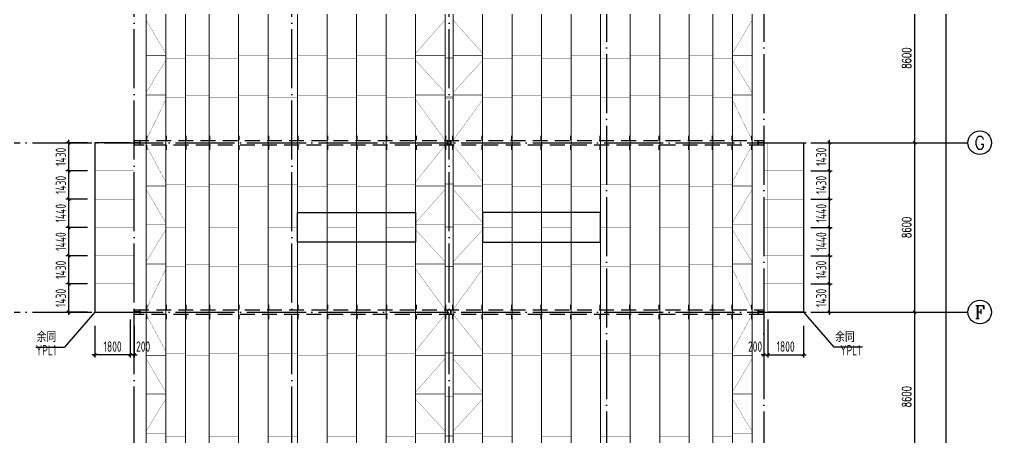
# Model space of a CAD drawing. Extents: x 899043 to 2598688, y -137197 to 211789.
# Drawn here: x 1533125 to 1582522, y 66922 to 88160 of the extents above; entities that cross this region are included whole.
import ezdxf
from ezdxf.enums import TextEntityAlignment as Align

# ---------------------------------------------------------------- set-up
doc = ezdxf.new("R2010")
doc.units = 0
doc.header["$LTSCALE"] = 1500
doc.header["$MEASUREMENT"] = 0
doc.linetypes.add('DASHED', pattern=[0.75, 0.5, -0.25])
doc.linetypes.add('DOTE', pattern=[2.42, 2, -0.2, 0.02, -0.2])
for name, color, linetype in [('A-L-wall(建筑立面)', 2, 'Continuous'), ('A-Roof(建筑屋顶)', 122, 'Continuous'), ('AXIS', 3, 'Continuous'), ('AXIS_TEXT', 7, 'Continuous'), ('Boltx', 252, 'DASHED'), ('DIM', 3, 'Continuous'), ('HZ', 3, 'Continuous'), ('M_Prof', 2, 'Continuous'), ('THIN', 7, 'Continuous'), ('WINDOW', 4, 'Continuous')]:
    doc.layers.add(name, color=color, linetype=linetype)
doc.layers.add('Pkpm_层114', color=2, linetype='Continuous', lineweight=18)
doc.styles.add('_TCH_AXIS', font='COMPLEX', dxfattribs={"bigfont": 'GBCBIG'})
doc.styles.add('_TCH_DIM_T3', font='SIMPLEX', dxfattribs={"width": 0.705882, "bigfont": 'GBCBIG'})
doc.styles.add('COMPLEX', font='COMPLEX')
doc.styles.add('TSSD_Dimension', font='Tssdeng.shx', dxfattribs={"width": 0.7, "bigfont": 'hztxt.shx'})
doc.styles.add('TSSD_Label', font='Tssdeng.shx', dxfattribs={"width": 0.7, "bigfont": 'hztxt.shx'})
doc.dimstyles.new('_TCH_ARCH&&150', dxfattribs={"dimtxt": 446.25, "dimasz": 150, "dimexe": 375, "dimexo": 450, "dimgap": 189.375, "dimtad": 1, "dimdec": 0, "dimzin": 0, "dimdsep": 46, "dimtxsty": '_TCH_DIM_T3', "dimblk": 'ARCHTICK', "dimcen": 0.09, "dimclrt": 7, "dimazin": 2, "dimtfac": 1, "dimtdec": 0, "dimtix": 1, "dimtmove": 2, "dimatfit": 3, "dimfxl": 0, "dimtolj": 1, "dimtzin": 0, "dimarcsym": 0})
doc.dimstyles.new('TSSD_150_150', dxfattribs={"dimtxt": 525, "dimasz": 150, "dimexe": 150, "dimexo": 375, "dimgap": 150, "dimtad": 1, "dimdec": 0, "dimzin": 0, "dimdsep": 46, "dimtxsty": 'TSSD_Dimension', "dimblk": 'ARCHTICK', "dimblk1": 'ARCHTICK', "dimblk2": 'ARCHTICK', "dimcen": 0, "dimdle": 150, "dimclrt": 7, "dimadec": 0, "dimazin": 0, "dimtfac": 1, "dimtdec": 0, "dimtix": 1, "dimtmove": 2, "dimatfit": 3, "dimfxl": 0, "dimtolj": 1, "dimtzin": 0, "dimarcsym": 0})

# ---------------------------------------------------------------- blocks, each defined once
blk = doc.blocks.new('_ArchTick')
at = {"color": 0, "linetype": 'ByBlock', "const_width": 0.4}
blk.add_lwpolyline([(-0.5, -0.5), (0.5, 0.5)], dxfattribs=at)
blk = doc.blocks.new('*D212')
at = {"layer": 'AXIS', "color": 0, "lineweight": -2}
for p, q in [((1198940, -129077), (1203865, -129077)), ((1203490, -137677), (1203490, -129077)), ((1198940, -137677), (1203865, -137677))]:
    blk.add_line(p, q, dxfattribs=at)
at = {"layer": 'Defpoints', "color": 0}
for p in [(1198490, -129077), (1203490, -129077), (1198490, -137677)]:
    blk.add_point(p, dxfattribs=at)
at = {"layer": 'AXIS', "color": 0, "lineweight": -2, "xscale": 150, "yscale": 150, "zscale": 150}
for p, rotation in [((1203490, -129077), 90), ((1203490, -137677), 270)]:
    blk.add_blockref('_ArchTick', p, dxfattribs=dict(at, rotation=rotation))
at = {"layer": 'AXIS', "color": 7, "insert": (1203078, -133377), "char_height": 446.2, "attachment_point": 5, "rotation": 90, "style": '_TCH_DIM_T3'}
blk.add_mtext('\\A1;8600', dxfattribs=at)
blk = doc.blocks.new('*D213')
at = {"layer": 'AXIS', "color": 0, "lineweight": -2}
for p, q in [((1198940, -120477), (1203865, -120477)), ((1203490, -129077), (1203490, -120477)), ((1198940, -129077), (1203865, -129077))]:
    blk.add_line(p, q, dxfattribs=at)
at = {"layer": 'Defpoints', "color": 0}
for p in [(1198490, -120477), (1203490, -120477), (1198490, -129077)]:
    blk.add_point(p, dxfattribs=at)
at = {"layer": 'AXIS', "color": 0, "lineweight": -2, "xscale": 150, "yscale": 150, "zscale": 150}
for p, rotation in [((1203490, -120477), 90), ((1203490, -129077), 270)]:
    blk.add_blockref('_ArchTick', p, dxfattribs=dict(at, rotation=rotation))
at = {"layer": 'AXIS', "color": 7, "insert": (1203078, -124777), "char_height": 446.2, "attachment_point": 5, "rotation": 90, "style": '_TCH_DIM_T3'}
blk.add_mtext('\\A1;8600', dxfattribs=at)
blk = doc.blocks.new('*D214')
at = {"layer": 'AXIS', "color": 0, "lineweight": -2}
for p, q in [((1198940, -111877), (1203865, -111877)), ((1203490, -120477), (1203490, -111877)), ((1198940, -120477), (1203865, -120477))]:
    blk.add_line(p, q, dxfattribs=at)
at = {"layer": 'Defpoints', "color": 0}
for p in [(1198490, -111877), (1203490, -111877), (1198490, -120477)]:
    blk.add_point(p, dxfattribs=at)
at = {"layer": 'AXIS', "color": 0, "lineweight": -2, "xscale": 150, "yscale": 150, "zscale": 150}
for p, rotation in [((1203490, -111877), 90), ((1203490, -120477), 270)]:
    blk.add_blockref('_ArchTick', p, dxfattribs=dict(at, rotation=rotation))
at = {"layer": 'AXIS', "color": 7, "insert": (1203078, -116177), "char_height": 446.2, "attachment_point": 5, "rotation": 90, "style": '_TCH_DIM_T3'}
blk.add_mtext('\\A1;8600', dxfattribs=at)
blk = doc.blocks.new('*D223')
at = {"layer": 'AXIS', "color": 0, "lineweight": -2}
for p, q in [((1198940, -43877), (1205465, -43877)), ((1205090, -163277), (1205090, -43877)), ((1198940, -163277), (1205465, -163277))]:
    blk.add_line(p, q, dxfattribs=at)
at = {"layer": 'Defpoints', "color": 0}
for p in [(1198490, -43877), (1205090, -43877), (1198490, -163277)]:
    blk.add_point(p, dxfattribs=at)
at = {"layer": 'AXIS', "color": 0, "lineweight": -2, "xscale": 150, "yscale": 150, "zscale": 150}
for p, rotation in [((1205090, -43877), 90), ((1205090, -163277), 270)]:
    blk.add_blockref('_ArchTick', p, dxfattribs=dict(at, rotation=rotation))
at = {"layer": 'AXIS', "color": 7, "insert": (1204678, -103577), "char_height": 446.2, "attachment_point": 5, "rotation": 90, "style": '_TCH_DIM_T3'}
blk.add_mtext('\\A1;119400', dxfattribs=at)
blk = doc.blocks.new('_AXISO')
blk.add_circle((0, 0), 0.5)
at = {"layer": 'AXIS_TEXT', "style": 'COMPLEX', "width": 1.041667}
blk.add_attdef('A', text='', height=0.56, dxfattribs=at).set_placement((-0.25, -0.28), (0.25, -0.28), align=Align.FIT)
blk = doc.blocks.new('A$C0BB32EA6')
at = {"layer": 'M_Prof'}
for points in [[(22300, -76710), (22300, -76490), (22290, -76490), (22290, -76596), (22010, -76596), (22010, -76490), (22000, -76490), (22000, -76710), (22010, -76710), (22010, -76604), (22290, -76604), (22290, -76710)], [(37900, -76700), (38100, -76700), (38100, -76500), (37900, -76500)], [(37906, -76694), (38094, -76694), (38094, -76506), (37906, -76506)], [(54000, -76710), (54000, -76490), (53990, -76490), (53990, -76596), (53710, -76596), (53710, -76490), (53700, -76490), (53700, -76710), (53710, -76710), (53710, -76604), (53990, -76604), (53990, -76710)], [(22300, -85310), (22300, -85090), (22290, -85090), (22290, -85196), (22010, -85196), (22010, -85090), (22000, -85090), (22000, -85310), (22010, -85310), (22010, -85204), (22290, -85204), (22290, -85310)], [(37900, -85300), (38100, -85300), (38100, -85100), (37900, -85100)], [(37906, -85294), (38094, -85294), (38094, -85106), (37906, -85106)], [(54000, -85310), (54000, -85090), (53990, -85090), (53990, -85196), (53710, -85196), (53710, -85090), (53700, -85090), (53700, -85310), (53710, -85310), (53710, -85204), (53990, -85204), (53990, -85310)]]:
    blk.add_lwpolyline(points, close=True, dxfattribs=at)
blk = doc.blocks.new('A$C2EA612DB')
at = {"layer": 'M_Prof'}
blk.add_blockref('A$C0BB32EA6', (-54000, 110765), dxfattribs=at)
blk = doc.blocks.new('tc')
at = {"layer": 'WINDOW'}
blk.add_lwpolyline([(-1500, 1500), (0, 1500), (0, 7500), (-1500, 7500)], close=True, dxfattribs=at)
blk = doc.blocks.new('*D1213')
at = {"layer": 'Defpoints', "color": 0}
for p in [(1538758, 73297), (1538958, 72967), (1538758, 71130)]:
    blk.add_point(p, dxfattribs=at)
at = {"layer": 'DIM', "color": 0, "lineweight": -2}
for p, q in [((1538758, 72922), (1538758, 70980)), ((1538958, 72592), (1538958, 70980)), ((1538758, 71130), (1538608, 71130)), ((1538958, 71130), (1538758, 71130)), ((1538958, 71130), (1539108, 71130))]:
    blk.add_line(p, q, dxfattribs=at)
at = {"layer": 'DIM', "color": 0, "lineweight": -2, "xscale": 150, "yscale": 150, "zscale": 150}
blk.add_blockref('_ArchTick', (1538758, 71130), dxfattribs=at)
at = {"layer": 'DIM', "color": 0, "lineweight": -2, "xscale": 150, "yscale": 150, "zscale": 150, "rotation": 180}
blk.add_blockref('_ArchTick', (1538958, 71130), dxfattribs=at)
at = {"layer": 'DIM', "color": 7, "insert": (1539410, 71543), "char_height": 525, "attachment_point": 5, "style": 'TSSD_Dimension'}
blk.add_mtext('\\A1;200', dxfattribs=at)
blk = doc.blocks.new('*D1214')
at = {"layer": 'Defpoints', "color": 0}
for p in [(1538758, 73297), (1536958, 72967), (1536958, 71130)]:
    blk.add_point(p, dxfattribs=at)
at = {"layer": 'DIM', "color": 0, "lineweight": -2}
for p, q in [((1538758, 72922), (1538758, 70980)), ((1536958, 72592), (1536958, 70980)), ((1538908, 71130), (1536808, 71130))]:
    blk.add_line(p, q, dxfattribs=at)
at = {"layer": 'DIM', "color": 0, "lineweight": -2, "xscale": 150, "yscale": 150, "zscale": 150, "rotation": 180}
blk.add_blockref('_ArchTick', (1536958, 71130), dxfattribs=at)
at = {"layer": 'DIM', "color": 0, "lineweight": -2, "xscale": 150, "yscale": 150, "zscale": 150}
blk.add_blockref('_ArchTick', (1538758, 71130), dxfattribs=at)
at = {"layer": 'DIM', "color": 7, "insert": (1537858, 71543), "char_height": 525, "attachment_point": 5, "style": 'TSSD_Dimension'}
blk.add_mtext('\\A1;1800', dxfattribs=at)
blk = doc.blocks.new('*D1215')
at = {"layer": 'Defpoints', "color": 0}
for p in [(1535637, 74727), (1536958, 74727), (1536958, 73297)]:
    blk.add_point(p, dxfattribs=at)
at = {"layer": 'DIM', "color": 0, "lineweight": -2}
for p, q in [((1536583, 74727), (1535487, 74727)), ((1535637, 73147), (1535637, 74877)), ((1536583, 73297), (1535487, 73297))]:
    blk.add_line(p, q, dxfattribs=at)
at = {"layer": 'DIM', "color": 0, "lineweight": -2, "xscale": 150, "yscale": 150, "zscale": 150}
for p, rotation in [((1535637, 74727), 90), ((1535637, 73297), 270)]:
    blk.add_blockref('_ArchTick', p, dxfattribs=dict(at, rotation=rotation))
at = {"layer": 'DIM', "color": 7, "insert": (1535225, 74012), "char_height": 525, "attachment_point": 5, "rotation": 90, "style": 'TSSD_Dimension'}
blk.add_mtext('\\A1;1430', dxfattribs=at)
blk = doc.blocks.new('*D1216')
at = {"layer": 'Defpoints', "color": 0}
for p in [(1535637, 76157), (1536958, 76157), (1536958, 74727)]:
    blk.add_point(p, dxfattribs=at)
at = {"layer": 'DIM', "color": 0, "lineweight": -2}
for p, q in [((1536583, 76157), (1535487, 76157)), ((1535637, 74577), (1535637, 76307)), ((1536583, 74727), (1535487, 74727))]:
    blk.add_line(p, q, dxfattribs=at)
at = {"layer": 'DIM', "color": 0, "lineweight": -2, "xscale": 150, "yscale": 150, "zscale": 150}
for p, rotation in [((1535637, 76157), 90), ((1535637, 74727), 270)]:
    blk.add_blockref('_ArchTick', p, dxfattribs=dict(at, rotation=rotation))
at = {"layer": 'DIM', "color": 7, "insert": (1535225, 75442), "char_height": 525, "attachment_point": 5, "rotation": 90, "style": 'TSSD_Dimension'}
blk.add_mtext('\\A1;1430', dxfattribs=at)
blk = doc.blocks.new('*D1217')
at = {"layer": 'Defpoints', "color": 0}
for p in [(1535637, 77597), (1536958, 77597), (1536958, 76157)]:
    blk.add_point(p, dxfattribs=at)
at = {"layer": 'DIM', "color": 0, "lineweight": -2}
for p, q in [((1536583, 77597), (1535487, 77597)), ((1535637, 76007), (1535637, 77747)), ((1536583, 76157), (1535487, 76157))]:
    blk.add_line(p, q, dxfattribs=at)
at = {"layer": 'DIM', "color": 0, "lineweight": -2, "xscale": 150, "yscale": 150, "zscale": 150}
for p, rotation in [((1535637, 77597), 90), ((1535637, 76157), 270)]:
    blk.add_blockref('_ArchTick', p, dxfattribs=dict(at, rotation=rotation))
at = {"layer": 'DIM', "color": 7, "insert": (1535225, 76877), "char_height": 525, "attachment_point": 5, "rotation": 90, "style": 'TSSD_Dimension'}
blk.add_mtext('\\A1;1440', dxfattribs=at)
blk = doc.blocks.new('*D1218')
at = {"layer": 'Defpoints', "color": 0}
for p in [(1535637, 79037), (1536958, 79037), (1536958, 77597)]:
    blk.add_point(p, dxfattribs=at)
at = {"layer": 'DIM', "color": 0, "lineweight": -2}
for p, q in [((1536583, 79037), (1535487, 79037)), ((1535637, 77447), (1535637, 79187)), ((1536583, 77597), (1535487, 77597))]:
    blk.add_line(p, q, dxfattribs=at)
at = {"layer": 'DIM', "color": 0, "lineweight": -2, "xscale": 150, "yscale": 150, "zscale": 150}
for p, rotation in [((1535637, 79037), 90), ((1535637, 77597), 270)]:
    blk.add_blockref('_ArchTick', p, dxfattribs=dict(at, rotation=rotation))
at = {"layer": 'DIM', "color": 7, "insert": (1535225, 78317), "char_height": 525, "attachment_point": 5, "rotation": 90, "style": 'TSSD_Dimension'}
blk.add_mtext('\\A1;1440', dxfattribs=at)
blk = doc.blocks.new('*D1219')
at = {"layer": 'Defpoints', "color": 0}
for p in [(1535637, 80467), (1536958, 80467), (1536958, 79037)]:
    blk.add_point(p, dxfattribs=at)
at = {"layer": 'DIM', "color": 0, "lineweight": -2}
for p, q in [((1535637, 78887), (1535637, 80617)), ((1536583, 80467), (1535487, 80467)), ((1536583, 79037), (1535487, 79037))]:
    blk.add_line(p, q, dxfattribs=at)
at = {"layer": 'DIM', "color": 0, "lineweight": -2, "xscale": 150, "yscale": 150, "zscale": 150}
for p, rotation in [((1535637, 80467), 90), ((1535637, 79037), 270)]:
    blk.add_blockref('_ArchTick', p, dxfattribs=dict(at, rotation=rotation))
at = {"layer": 'DIM', "color": 7, "insert": (1535225, 79752), "char_height": 525, "attachment_point": 5, "rotation": 90, "style": 'TSSD_Dimension'}
blk.add_mtext('\\A1;1430', dxfattribs=at)
blk = doc.blocks.new('*D1220')
at = {"layer": 'Defpoints', "color": 0}
for p in [(1535637, 81897), (1536958, 81897), (1536958, 80467)]:
    blk.add_point(p, dxfattribs=at)
at = {"layer": 'DIM', "color": 0, "lineweight": -2}
for p, q in [((1535637, 80317), (1535637, 82047)), ((1536583, 81897), (1535487, 81897)), ((1536583, 80467), (1535487, 80467))]:
    blk.add_line(p, q, dxfattribs=at)
at = {"layer": 'DIM', "color": 0, "lineweight": -2, "xscale": 150, "yscale": 150, "zscale": 150}
for p, rotation in [((1535637, 81897), 90), ((1535637, 80467), 270)]:
    blk.add_blockref('_ArchTick', p, dxfattribs=dict(at, rotation=rotation))
at = {"layer": 'DIM', "color": 7, "insert": (1535225, 81182), "char_height": 525, "attachment_point": 5, "rotation": 90, "style": 'TSSD_Dimension'}
blk.add_mtext('\\A1;1430', dxfattribs=at)
blk = doc.blocks.new('*D1221')
at = {"layer": 'Defpoints', "color": 0}
for p in [(1571158, 73297), (1570958, 72967), (1571158, 71130)]:
    blk.add_point(p, dxfattribs=at)
at = {"layer": 'DIM', "color": 0, "lineweight": -2}
for p, q in [((1571158, 72922), (1571158, 70980)), ((1570958, 72592), (1570958, 70980)), ((1570958, 71130), (1570808, 71130)), ((1570958, 71130), (1571158, 71130)), ((1571158, 71130), (1571308, 71130))]:
    blk.add_line(p, q, dxfattribs=at)
at = {"layer": 'DIM', "color": 0, "lineweight": -2, "xscale": 150, "yscale": 150, "zscale": 150}
for p, rotation in [((1570958, 71130), 1.767578083899934e-07), ((1571158, 71130), 180.0000001767578)]:
    blk.add_blockref('_ArchTick', p, dxfattribs=dict(at, rotation=rotation))
at = {"layer": 'DIM', "color": 7, "insert": (1570506, 71543), "char_height": 525, "attachment_point": 5, "rotation": 0, "style": 'TSSD_Dimension'}
blk.add_mtext('\\A1;200', dxfattribs=at)
blk = doc.blocks.new('*D1222')
at = {"layer": 'Defpoints', "color": 0}
for p in [(1571158, 73297), (1572958, 72967), (1572958, 71130)]:
    blk.add_point(p, dxfattribs=at)
at = {"layer": 'DIM', "color": 0, "lineweight": -2}
for p, q in [((1571158, 72922), (1571158, 70980)), ((1572958, 72592), (1572958, 70980)), ((1571008, 71130), (1573108, 71130))]:
    blk.add_line(p, q, dxfattribs=at)
at = {"layer": 'DIM', "color": 0, "lineweight": -2, "xscale": 150, "yscale": 150, "zscale": 150}
for p, rotation in [((1571158, 71130), 180.0000001767578), ((1572958, 71130), 1.767578252005253e-07)]:
    blk.add_blockref('_ArchTick', p, dxfattribs=dict(at, rotation=rotation))
at = {"layer": 'DIM', "color": 7, "insert": (1572058, 71543), "char_height": 525, "attachment_point": 5, "rotation": 0, "style": 'TSSD_Dimension'}
blk.add_mtext('\\A1;1800', dxfattribs=at)
blk = doc.blocks.new('*D1223')
at = {"layer": 'Defpoints', "color": 0}
for p in [(1572958, 74727), (1574279, 74727), (1572958, 73297)]:
    blk.add_point(p, dxfattribs=at)
at = {"layer": 'DIM', "color": 0, "lineweight": -2}
for p, q in [((1573333, 74727), (1574429, 74727)), ((1574279, 73147), (1574279, 74877)), ((1573333, 73297), (1574429, 73297))]:
    blk.add_line(p, q, dxfattribs=at)
at = {"layer": 'DIM', "color": 0, "lineweight": -2, "xscale": 150, "yscale": 150, "zscale": 150}
for p, rotation in [((1574279, 74727), 90), ((1574279, 73297), 270)]:
    blk.add_blockref('_ArchTick', p, dxfattribs=dict(at, rotation=rotation))
at = {"layer": 'DIM', "color": 7, "insert": (1573866, 74012), "char_height": 525, "attachment_point": 5, "rotation": 90, "style": 'TSSD_Dimension'}
blk.add_mtext('\\A1;1430', dxfattribs=at)
blk = doc.blocks.new('*D1224')
at = {"layer": 'Defpoints', "color": 0}
for p in [(1572958, 76157), (1574279, 76157), (1572958, 74727)]:
    blk.add_point(p, dxfattribs=at)
at = {"layer": 'DIM', "color": 0, "lineweight": -2}
for p, q in [((1573333, 76157), (1574429, 76157)), ((1574279, 74577), (1574279, 76307)), ((1573333, 74727), (1574429, 74727))]:
    blk.add_line(p, q, dxfattribs=at)
at = {"layer": 'DIM', "color": 0, "lineweight": -2, "xscale": 150, "yscale": 150, "zscale": 150}
for p, rotation in [((1574279, 76157), 90), ((1574279, 74727), 270)]:
    blk.add_blockref('_ArchTick', p, dxfattribs=dict(at, rotation=rotation))
at = {"layer": 'DIM', "color": 7, "insert": (1573866, 75442), "char_height": 525, "attachment_point": 5, "rotation": 90, "style": 'TSSD_Dimension'}
blk.add_mtext('\\A1;1430', dxfattribs=at)
blk = doc.blocks.new('*D1225')
at = {"layer": 'Defpoints', "color": 0}
for p in [(1572958, 77597), (1574279, 77597), (1572958, 76157)]:
    blk.add_point(p, dxfattribs=at)
at = {"layer": 'DIM', "color": 0, "lineweight": -2}
for p, q in [((1573333, 77597), (1574429, 77597)), ((1574279, 76007), (1574279, 77747)), ((1573333, 76157), (1574429, 76157))]:
    blk.add_line(p, q, dxfattribs=at)
at = {"layer": 'DIM', "color": 0, "lineweight": -2, "xscale": 150, "yscale": 150, "zscale": 150}
for p, rotation in [((1574279, 77597), 90), ((1574279, 76157), 270)]:
    blk.add_blockref('_ArchTick', p, dxfattribs=dict(at, rotation=rotation))
at = {"layer": 'DIM', "color": 7, "insert": (1573866, 76877), "char_height": 525, "attachment_point": 5, "rotation": 90, "style": 'TSSD_Dimension'}
blk.add_mtext('\\A1;1440', dxfattribs=at)
blk = doc.blocks.new('*D1226')
at = {"layer": 'Defpoints', "color": 0}
for p in [(1572958, 79037), (1574279, 79037), (1572958, 77597)]:
    blk.add_point(p, dxfattribs=at)
at = {"layer": 'DIM', "color": 0, "lineweight": -2}
for p, q in [((1573333, 79037), (1574429, 79037)), ((1574279, 77447), (1574279, 79187)), ((1573333, 77597), (1574429, 77597))]:
    blk.add_line(p, q, dxfattribs=at)
at = {"layer": 'DIM', "color": 0, "lineweight": -2, "xscale": 150, "yscale": 150, "zscale": 150}
for p, rotation in [((1574279, 79037), 90), ((1574279, 77597), 270)]:
    blk.add_blockref('_ArchTick', p, dxfattribs=dict(at, rotation=rotation))
at = {"layer": 'DIM', "color": 7, "insert": (1573866, 78317), "char_height": 525, "attachment_point": 5, "rotation": 90, "style": 'TSSD_Dimension'}
blk.add_mtext('\\A1;1440', dxfattribs=at)
blk = doc.blocks.new('*D1227')
at = {"layer": 'Defpoints', "color": 0}
for p in [(1572958, 80467), (1574279, 80467), (1572958, 79037)]:
    blk.add_point(p, dxfattribs=at)
at = {"layer": 'DIM', "color": 0, "lineweight": -2}
for p, q in [((1574279, 78887), (1574279, 80617)), ((1573333, 80467), (1574429, 80467)), ((1573333, 79037), (1574429, 79037))]:
    blk.add_line(p, q, dxfattribs=at)
at = {"layer": 'DIM', "color": 0, "lineweight": -2, "xscale": 150, "yscale": 150, "zscale": 150}
for p, rotation in [((1574279, 80467), 90), ((1574279, 79037), 270)]:
    blk.add_blockref('_ArchTick', p, dxfattribs=dict(at, rotation=rotation))
at = {"layer": 'DIM', "color": 7, "insert": (1573866, 79752), "char_height": 525, "attachment_point": 5, "rotation": 90, "style": 'TSSD_Dimension'}
blk.add_mtext('\\A1;1430', dxfattribs=at)
blk = doc.blocks.new('*D1228')
at = {"layer": 'Defpoints', "color": 0}
for p in [(1572958, 81897), (1574279, 81897), (1572958, 80467)]:
    blk.add_point(p, dxfattribs=at)
at = {"layer": 'DIM', "color": 0, "lineweight": -2}
for p, q in [((1574279, 80317), (1574279, 82047)), ((1573333, 81897), (1574429, 81897)), ((1573333, 80467), (1574429, 80467))]:
    blk.add_line(p, q, dxfattribs=at)
at = {"layer": 'DIM', "color": 0, "lineweight": -2, "xscale": 150, "yscale": 150, "zscale": 150}
for p, rotation in [((1574279, 81897), 90), ((1574279, 80467), 270)]:
    blk.add_blockref('_ArchTick', p, dxfattribs=dict(at, rotation=rotation))
at = {"layer": 'DIM', "color": 7, "insert": (1573866, 81182), "char_height": 525, "attachment_point": 5, "rotation": 90, "style": 'TSSD_Dimension'}
blk.add_mtext('\\A1;1430', dxfattribs=at)
blk = doc.blocks.new('A$C5AF141BB')
at = {"layer": 'AXIS', "color": 253, "linetype": 'DOTE'}
for p, q in [((0, -5247.5), (0, 123526.9)), ((8000, -5247.5), (8000, 123526.9)), ((16000, -5247.5), (16000, 123526.9)), ((24000, 123526.9), (24000, -5247.5)), ((32000, 123526.9), (32000, -5247.5)), ((-26941.1, 42800), (36323.2, 42800)), ((-26941.1, 34200), (36323.2, 34200))]:
    blk.add_line(p, q, dxfattribs=at)
at = {"layer": 'AXIS'}
for p, q in [((36364.3, 42800), (42364.3, 42800)), ((36364.3, 34200), (42364.3, 34200))]:
    blk.add_line(p, q, dxfattribs=at)
ref = blk.add_blockref('_AXISO', (42964.3, 42800), dxfattribs=dict(at, xscale=1200, yscale=1200, zscale=1200))
ref.add_attrib('A', 'G', dxfattribs={"layer": 'AXIS_TEXT', "height": 637.8, "style": '_TCH_AXIS'}).set_placement((42691, 42481.1), (43237.6, 42481.1), align=Align.FIT)
ref = blk.add_blockref('_AXISO', (42964.3, 34200), dxfattribs=dict(at, xscale=1200, yscale=1200, zscale=1200))
ref.add_attrib('A', 'F', dxfattribs={"layer": 'AXIS_TEXT', "height": 668.2, "style": '_TCH_AXIS'}).set_placement((42709.8, 33865.9), (43218.8, 33865.9), align=Align.FIT)
for p1, p2, distance, picture, middle in [((34661.1, 0), (34661.1, 119400), -6600, '*D223', (40848.6, 59700)), ((34661.1, 42800), (34661.1, 51400), -5000, '*D214', (39248.6, 47100)), ((34661.1, 34200), (34661.1, 42800), -5000, '*D213', (39248.6, 38500)), ((34661.1, 25600), (34661.1, 34200), -5000, '*D212', (39248.6, 29900))]:
    dim = blk.add_aligned_dim(p1=p1, p2=p2, distance=distance, dimstyle='_TCH_ARCH&&150', dxfattribs=at)
    dim.commit()
    dim.dimension.update_dxf_attribs({"geometry": picture, "text_midpoint": middle, "insert": (-1163829.4, 163277.5)})

msp = doc.modelspace()

# ---------------------------------------------------------------- linework, layer by layer
at = {"layer": 'A-Roof(建筑屋顶)'}
for points in [[(1538758, 81896.6), (1536958, 81896.6), (1536958, 73296.6), (1538758.1, 73296.6)], [(1571157.9, 81896.6), (1572957.9, 81896.6), (1572957.9, 73296.6), (1571157.9, 73296.6)], [(1571157.9, 81896.6), (1572957.9, 81896.6), (1572957.9, 73296.6), (1571157.9, 73296.6)]]:
    msp.add_lwpolyline(points, dxfattribs=at)
at = {"layer": 'Boltx', "color": 2, "linetype": 'ByBlock', "const_width": 12}
for points in [[(1540558, 86436.6), (1539558, 88133.4)], [(1554758, 88133.4), (1553258, 86436.6)], [(1555158, 88133.4), (1556658, 86436.6)], [(1570358, 88133.4), (1569358, 86436.6)], [(1539558, 86316.6), (1540558, 86316.6)], [(1539558, 84436.6), (1540558, 86076.6)], [(1541558, 86196.6), (1540558, 86196.6)], [(1541558, 86316.6), (1542758, 86316.6)], [(1544258, 86196.6), (1542758, 86196.6)], [(1544258, 86316.6), (1545758, 86316.6)], [(1547258, 86196.6), (1545758, 86196.6)], [(1547258, 86316.6), (1548758, 86316.6)], [(1550258, 86196.6), (1548758, 86196.6)], [(1550258, 86316.6), (1551758, 86316.6)], [(1553258, 86196.6), (1551758, 86196.6)], [(1553258, 86316.6), (1554758, 86316.6)], [(1554758, 84436.6), (1553258, 86076.6)], [(1555158, 86196.6), (1554758, 86196.6)], [(1556658, 86316.6), (1555158, 86316.6)], [(1555158, 84436.6), (1556658, 86076.6)], [(1556658, 86196.6), (1558158, 86196.6)], [(1559658, 86316.6), (1558158, 86316.6)], [(1559658, 86196.6), (1561158, 86196.6)], [(1562658, 86316.6), (1561158, 86316.6)], [(1562658, 86196.6), (1564158, 86196.6)], [(1565658, 86316.6), (1564158, 86316.6)], [(1565658, 86196.6), (1567158, 86196.6)], [(1568358, 86316.6), (1567158, 86316.6)], [(1568358, 86196.6), (1569358, 86196.6)], [(1570358, 86316.6), (1569358, 86316.6)], [(1570358, 84436.6), (1569358, 86076.6)], [(1539558, 84316.6), (1540558, 84316.6)], [(1539558, 82014.1), (1540558, 84076.6)], [(1541558, 84196.6), (1540558, 84196.6)], [(1541558, 84316.6), (1542758, 84316.6)], [(1544258, 84196.6), (1542758, 84196.6)], [(1544258, 84316.6), (1545758, 84316.6)], [(1547258, 84196.6), (1545758, 84196.6)], [(1547258, 84316.6), (1548758, 84316.6)], [(1550258, 84196.6), (1548758, 84196.6)], [(1550258, 84316.6), (1551758, 84316.6)], [(1553258, 84196.6), (1551758, 84196.6)], [(1553258, 84316.6), (1554758, 84316.6)], [(1553258, 84076.6), (1554758, 82014.1)], [(1555158, 84196.6), (1554758, 84196.6)], [(1556658, 84316.6), (1555158, 84316.6)], [(1556658, 84076.6), (1555158, 82014.1)], [(1556658, 84196.6), (1558158, 84196.6)], [(1559658, 84316.6), (1558158, 84316.6)], [(1559658, 84196.6), (1561158, 84196.6)], [(1562658, 84316.6), (1561158, 84316.6)], [(1562658, 84196.6), (1564158, 84196.6)], [(1565658, 84316.6), (1564158, 84316.6)], [(1565658, 84196.6), (1567158, 84196.6)], [(1568358, 84316.6), (1567158, 84316.6)], [(1568358, 84196.6), (1569358, 84196.6)], [(1570358, 84316.6), (1569358, 84316.6)], [(1569358, 84076.6), (1570358, 82014.1)], [(1538758, 81896.6), (1536958, 81896.6), (1536958, 73296.6), (1538758.1, 73296.6)], [(1536958, 81896.6), (1538958, 81896.6)], [(1536958, 81896.6), (1536958, 73296.6)], [(1538758, 81896.6), (1538758, 73296.6)], [(1540558, 79916.6), (1539558, 81779.1)], [(1554758, 81779.1), (1553258, 79916.6)], [(1555158, 81779.1), (1556658, 79916.6)], [(1570358, 81779.1), (1569358, 79916.6)], [(1572957.9, 81896.6), (1570958, 81896.6)], [(1571157.9, 81896.6), (1572957.9, 81896.6), (1572957.9, 73296.6), (1571157.9, 73296.6)], [(1571157.9, 81896.6), (1571157.9, 73296.6)], [(1572957.9, 81896.6), (1572957.9, 73296.6)], [(1536958, 80466.6), (1538958, 80466.6)], [(1572957.9, 80466.6), (1570958, 80466.6)], [(1539558, 79676.6), (1540558, 79676.6)], [(1540558, 77836.6), (1539558, 79533.4)], [(1541558, 79796.6), (1540558, 79796.6)], [(1541558, 79676.6), (1542758, 79676.6)], [(1544258, 79796.6), (1542758, 79796.6)], [(1544258, 79676.6), (1545758, 79676.6)], [(1547258, 79796.6), (1545758, 79796.6)], [(1547258, 79676.6), (1548758, 79676.6)], [(1550258, 79796.6), (1548758, 79796.6)], [(1550258, 79676.6), (1551758, 79676.6)], [(1553258, 79796.6), (1551758, 79796.6)], [(1553258, 79676.6), (1554758, 79676.6)], [(1554758, 79533.4), (1553258, 77836.6)], [(1555158, 79796.6), (1554758, 79796.6)], [(1556658, 79676.6), (1555158, 79676.6)], [(1555158, 79533.4), (1556658, 77836.6)], [(1556658, 79796.6), (1558158, 79796.6)], [(1559658, 79676.6), (1558158, 79676.6)], [(1559658, 79796.6), (1561158, 79796.6)], [(1562658, 79676.6), (1561158, 79676.6)], [(1562658, 79796.6), (1564158, 79796.6)], [(1565658, 79676.6), (1564158, 79676.6)], [(1565658, 79796.6), (1567158, 79796.6)], [(1568358, 79676.6), (1567158, 79676.6)], [(1568358, 79796.6), (1569358, 79796.6)], [(1570358, 79676.6), (1569358, 79676.6)], [(1570358, 79533.4), (1569358, 77836.6)], [(1536958, 79036.6), (1538958, 79036.6)], [(1572957.9, 79036.6), (1570958, 79036.6)], [(1536958, 77596.6), (1538958, 77596.6)], [(1539558, 77716.6), (1540558, 77716.6)], [(1541558, 77596.6), (1540558, 77596.6)], [(1541558, 77716.6), (1542758, 77716.6)], [(1544258, 77596.6), (1542758, 77596.6)], [(1544258, 77716.6), (1545758, 77716.6)], [(1547258, 77596.6), (1545758, 77596.6)], [(1547258, 77716.6), (1548758, 77716.6)], [(1550258, 77596.6), (1548758, 77596.6)], [(1550258, 77716.6), (1551758, 77716.6)], [(1553258, 77596.6), (1551758, 77596.6)], [(1553258, 77716.6), (1554758, 77716.6)], [(1555158, 77596.6), (1554758, 77596.6)], [(1556658, 77716.6), (1555158, 77716.6)], [(1556658, 77596.6), (1558158, 77596.6)], [(1559658, 77716.6), (1558158, 77716.6)], [(1559658, 77596.6), (1561158, 77596.6)], [(1562658, 77716.6), (1561158, 77716.6)], [(1562658, 77596.6), (1564158, 77596.6)], [(1565658, 77716.6), (1564158, 77716.6)], [(1565658, 77596.6), (1567158, 77596.6)], [(1568358, 77716.6), (1567158, 77716.6)], [(1568358, 77596.6), (1569358, 77596.6)], [(1570358, 77716.6), (1569358, 77716.6)], [(1572957.9, 77596.6), (1570958, 77596.6)], [(1539558, 75836.6), (1540558, 77476.6)], [(1554758, 75836.6), (1553258, 77476.6)], [(1555158, 75836.6), (1556658, 77476.6)], [(1570358, 75836.6), (1569358, 77476.6)], [(1536958, 76156.6), (1538958, 76156.6)], [(1572957.9, 76156.6), (1570958, 76156.6)], [(1539558, 75716.6), (1540558, 75716.6)], [(1541558, 75596.6), (1540558, 75596.6)], [(1541558, 75716.6), (1542758, 75716.6)], [(1544258, 75596.6), (1542758, 75596.6)], [(1544258, 75716.6), (1545758, 75716.6)], [(1547258, 75596.6), (1545758, 75596.6)], [(1547258, 75716.6), (1548758, 75716.6)], [(1550258, 75596.6), (1548758, 75596.6)], [(1550258, 75716.6), (1551758, 75716.6)], [(1553258, 75596.6), (1551758, 75596.6)], [(1553258, 75716.6), (1554758, 75716.6)], [(1555158, 75596.6), (1554758, 75596.6)], [(1556658, 75716.6), (1555158, 75716.6)], [(1556658, 75596.6), (1558158, 75596.6)], [(1559658, 75716.6), (1558158, 75716.6)], [(1559658, 75596.6), (1561158, 75596.6)], [(1562658, 75716.6), (1561158, 75716.6)], [(1562658, 75596.6), (1564158, 75596.6)], [(1565658, 75716.6), (1564158, 75716.6)], [(1565658, 75596.6), (1567158, 75596.6)], [(1568358, 75716.6), (1567158, 75716.6)], [(1568358, 75596.6), (1569358, 75596.6)], [(1570358, 75716.6), (1569358, 75716.6)], [(1539558, 73414.1), (1540558, 75476.6)], [(1553258, 75476.6), (1554758, 73414.1)], [(1556658, 75476.6), (1555158, 73414.1)], [(1569358, 75476.6), (1570358, 73414.1)], [(1536958, 74726.6), (1538958, 74726.6)], [(1572957.9, 74726.6), (1570958, 74726.6)], [(1536958, 73296.6), (1538958, 73296.6)], [(1540558, 71316.6), (1539558, 73179.1)], [(1554758, 73179.1), (1553258, 71316.6)], [(1555158, 73179.1), (1556658, 71316.6)], [(1570358, 73179.1), (1569358, 71316.6)], [(1572957.9, 73296.6), (1570958, 73296.6)], [(1541558, 71196.6), (1540558, 71196.6)], [(1544258, 71196.6), (1542758, 71196.6)], [(1547258, 71196.6), (1545758, 71196.6)], [(1550258, 71196.6), (1548758, 71196.6)], [(1553258, 71196.6), (1551758, 71196.6)], [(1555158, 71196.6), (1554758, 71196.6)], [(1556658, 71196.6), (1558158, 71196.6)], [(1559658, 71196.6), (1561158, 71196.6)], [(1562658, 71196.6), (1564158, 71196.6)], [(1565658, 71196.6), (1567158, 71196.6)], [(1568358, 71196.6), (1569358, 71196.6)], [(1539558, 71076.6), (1540558, 71076.6)], [(1540558, 69236.6), (1539558, 70933.4)], [(1541558, 71076.6), (1542758, 71076.6)], [(1544258, 71076.6), (1545758, 71076.6)], [(1547258, 71076.6), (1548758, 71076.6)], [(1550258, 71076.6), (1551758, 71076.6)], [(1553258, 71076.6), (1554758, 71076.6)], [(1554758, 70933.4), (1553258, 69236.6)], [(1556658, 71076.6), (1555158, 71076.6)], [(1555158, 70933.4), (1556658, 69236.6)], [(1559658, 71076.6), (1558158, 71076.6)], [(1562658, 71076.6), (1561158, 71076.6)], [(1565658, 71076.6), (1564158, 71076.6)], [(1568358, 71076.6), (1567158, 71076.6)], [(1570358, 71076.6), (1569358, 71076.6)], [(1570358, 70933.4), (1569358, 69236.6)], [(1539558, 69116.6), (1540558, 69116.6)], [(1539558, 67236.6), (1540558, 68876.6)], [(1541558, 68996.6), (1540558, 68996.6)], [(1541558, 69116.6), (1542758, 69116.6)], [(1544258, 68996.6), (1542758, 68996.6)], [(1544258, 69116.6), (1545758, 69116.6)], [(1547258, 68996.6), (1545758, 68996.6)], [(1547258, 69116.6), (1548758, 69116.6)], [(1550258, 68996.6), (1548758, 68996.6)], [(1550258, 69116.6), (1551758, 69116.6)], [(1553258, 68996.6), (1551758, 68996.6)], [(1553258, 69116.6), (1554758, 69116.6)], [(1554758, 67236.6), (1553258, 68876.6)], [(1555158, 68996.6), (1554758, 68996.6)], [(1556658, 69116.6), (1555158, 69116.6)], [(1555158, 67236.6), (1556658, 68876.6)], [(1556658, 68996.6), (1558158, 68996.6)], [(1559658, 69116.6), (1558158, 69116.6)], [(1559658, 68996.6), (1561158, 68996.6)], [(1562658, 69116.6), (1561158, 69116.6)], [(1562658, 68996.6), (1564158, 68996.6)], [(1565658, 69116.6), (1564158, 69116.6)], [(1565658, 68996.6), (1567158, 68996.6)], [(1568358, 69116.6), (1567158, 69116.6)], [(1568358, 68996.6), (1569358, 68996.6)], [(1570358, 69116.6), (1569358, 69116.6)], [(1570358, 67236.6), (1569358, 68876.6)], [(1539558, 67116.6), (1540558, 67116.6)], [(1541558, 66996.6), (1540558, 66996.6)], [(1541558, 67116.6), (1542758, 67116.6)], [(1544258, 66996.6), (1542758, 66996.6)], [(1544258, 67116.6), (1545758, 67116.6)], [(1547258, 66996.6), (1545758, 66996.6)], [(1547258, 67116.6), (1548758, 67116.6)], [(1550258, 66996.6), (1548758, 66996.6)], [(1550258, 67116.6), (1551758, 67116.6)], [(1553258, 66996.6), (1551758, 66996.6)], [(1553258, 67116.6), (1554758, 67116.6)], [(1555158, 66996.6), (1554758, 66996.6)], [(1556658, 67116.6), (1555158, 67116.6)], [(1556658, 66996.6), (1558158, 66996.6)], [(1559658, 67116.6), (1558158, 67116.6)], [(1559658, 66996.6), (1561158, 66996.6)], [(1562658, 67116.6), (1561158, 67116.6)], [(1562658, 66996.6), (1564158, 66996.6)], [(1565658, 67116.6), (1564158, 67116.6)], [(1565658, 66996.6), (1567158, 66996.6)], [(1568358, 67116.6), (1567158, 67116.6)], [(1568358, 66996.6), (1569358, 66996.6)], [(1570358, 67116.6), (1569358, 67116.6)]]:
    msp.add_lwpolyline(points, dxfattribs=at)
for points in [[(1540558, 86346.6), (1539558, 86346.6), (1539558, 86286.6), (1540558, 86286.6)], [(1553258, 86346.6), (1554758, 86346.6), (1554758, 86286.6), (1553258, 86286.6)], [(1554758, 86226.6), (1555158, 86226.6), (1555158, 86166.6), (1554758, 86166.6)], [(1556658, 86346.6), (1555158, 86346.6), (1555158, 86286.6), (1556658, 86286.6)], [(1570358, 86346.6), (1569358, 86346.6), (1569358, 86286.6), (1570358, 86286.6)], [(1540558, 84346.6), (1539558, 84346.6), (1539558, 84286.6), (1540558, 84286.6)], [(1553258, 84346.6), (1554758, 84346.6), (1554758, 84286.6), (1553258, 84286.6)], [(1554758, 84226.6), (1555158, 84226.6), (1555158, 84166.6), (1554758, 84166.6)], [(1556658, 84346.6), (1555158, 84346.6), (1555158, 84286.6), (1556658, 84286.6)], [(1570358, 84346.6), (1569358, 84346.6), (1569358, 84286.6), (1570358, 84286.6)], [(1540558, 79706.6), (1539558, 79706.6), (1539558, 79646.6), (1540558, 79646.6)], [(1553258, 79706.6), (1554758, 79706.6), (1554758, 79646.6), (1553258, 79646.6)], [(1554758, 79826.6), (1555158, 79826.6), (1555158, 79766.6), (1554758, 79766.6)], [(1556658, 79706.6), (1555158, 79706.6), (1555158, 79646.6), (1556658, 79646.6)], [(1570358, 79706.6), (1569358, 79706.6), (1569358, 79646.6), (1570358, 79646.6)], [(1540558, 77746.6), (1539558, 77746.6), (1539558, 77686.6), (1540558, 77686.6)], [(1553258, 77746.6), (1554758, 77746.6), (1554758, 77686.6), (1553258, 77686.6)], [(1554758, 77626.6), (1555158, 77626.6), (1555158, 77566.6), (1554758, 77566.6)], [(1556658, 77746.6), (1555158, 77746.6), (1555158, 77686.6), (1556658, 77686.6)], [(1570358, 77746.6), (1569358, 77746.6), (1569358, 77686.6), (1570358, 77686.6)], [(1540558, 75746.6), (1539558, 75746.6), (1539558, 75686.6), (1540558, 75686.6)], [(1553258, 75746.6), (1554758, 75746.6), (1554758, 75686.6), (1553258, 75686.6)], [(1554758, 75626.6), (1555158, 75626.6), (1555158, 75566.6), (1554758, 75566.6)], [(1556658, 75746.6), (1555158, 75746.6), (1555158, 75686.6), (1556658, 75686.6)], [(1570358, 75746.6), (1569358, 75746.6), (1569358, 75686.6), (1570358, 75686.6)], [(1554758, 71226.6), (1555158, 71226.6), (1555158, 71166.6), (1554758, 71166.6)], [(1540558, 71106.6), (1539558, 71106.6), (1539558, 71046.6), (1540558, 71046.6)], [(1553258, 71106.6), (1554758, 71106.6), (1554758, 71046.6), (1553258, 71046.6)], [(1556658, 71106.6), (1555158, 71106.6), (1555158, 71046.6), (1556658, 71046.6)], [(1570358, 71106.6), (1569358, 71106.6), (1569358, 71046.6), (1570358, 71046.6)], [(1540558, 69146.6), (1539558, 69146.6), (1539558, 69086.6), (1540558, 69086.6)], [(1553258, 69146.6), (1554758, 69146.6), (1554758, 69086.6), (1553258, 69086.6)], [(1554758, 69026.6), (1555158, 69026.6), (1555158, 68966.6), (1554758, 68966.6)], [(1556658, 69146.6), (1555158, 69146.6), (1555158, 69086.6), (1556658, 69086.6)], [(1570358, 69146.6), (1569358, 69146.6), (1569358, 69086.6), (1570358, 69086.6)], [(1540558, 67146.6), (1539558, 67146.6), (1539558, 67086.6), (1540558, 67086.6)], [(1553258, 67146.6), (1554758, 67146.6), (1554758, 67086.6), (1553258, 67086.6)], [(1554758, 67026.6), (1555158, 67026.6), (1555158, 66966.6), (1554758, 66966.6)], [(1556658, 67146.6), (1555158, 67146.6), (1555158, 67086.6), (1556658, 67086.6)], [(1570358, 67146.6), (1569358, 67146.6), (1569358, 67086.6), (1570358, 67086.6)]]:
    msp.add_lwpolyline(points, close=True, dxfattribs=at)
at = {"layer": 'Boltx', "color": 4}
for points in [[(1538958, 82014.1), (1570958, 82014.1), (1570958, 81779.1), (1538958, 81779.1)], [(1538958, 73414.1), (1570958, 73414.1), (1570958, 73179.1), (1538958, 73179.1)]]:
    msp.add_lwpolyline(points, close=True, dxfattribs=at)
at = {"layer": 'Boltx', "color": 4, "linetype": 'ByBlock', "const_width": 50}
for points in [[(1539593.2, 82014.1), (1539593.2, 82264.1)], [(1540593.2, 82014.1), (1540593.2, 82264.1)], [(1541593.2, 82014.1), (1541593.2, 82264.1)], [(1542793.2, 82014.1), (1542793.2, 82264.1)], [(1544293.2, 82014.1), (1544293.2, 82264.1)], [(1545793.2, 82014.1), (1545793.2, 82264.1)], [(1547293.2, 82014.1), (1547293.2, 82264.1)], [(1548793.2, 82014.1), (1548793.2, 82264.1)], [(1550293.2, 82014.1), (1550293.2, 82264.1)], [(1551793.2, 82014.1), (1551793.2, 82264.1)], [(1553293.2, 82014.1), (1553293.2, 82264.1)], [(1554793.2, 82014.1), (1554793.2, 82264.1)], [(1555122.7, 82014.1), (1555122.7, 82264.1)], [(1556622.7, 82014.1), (1556622.7, 82264.1)], [(1558122.7, 82014.1), (1558122.7, 82264.1)], [(1559622.7, 82014.1), (1559622.7, 82264.1)], [(1561122.7, 82014.1), (1561122.7, 82264.1)], [(1562622.7, 82014.1), (1562622.7, 82264.1)], [(1564122.7, 82014.1), (1564122.7, 82264.1)], [(1565622.7, 82014.1), (1565622.7, 82264.1)], [(1567122.7, 82014.1), (1567122.7, 82264.1)], [(1568322.7, 82014.1), (1568322.7, 82264.1)], [(1569322.7, 82014.1), (1569322.7, 82264.1)], [(1570322.7, 82014.1), (1570322.7, 82264.1)], [(1539593.2, 81529.1), (1539593.2, 81779.1)], [(1540593.2, 81529.1), (1540593.2, 81779.1)], [(1541593.2, 81529.1), (1541593.2, 81779.1)], [(1542793.2, 81529.1), (1542793.2, 81779.1)], [(1544293.2, 81529.1), (1544293.2, 81779.1)], [(1545793.2, 81529.1), (1545793.2, 81779.1)], [(1547293.2, 81529.1), (1547293.2, 81779.1)], [(1548793.2, 81529.1), (1548793.2, 81779.1)], [(1550293.2, 81529.1), (1550293.2, 81779.1)], [(1551793.2, 81529.1), (1551793.2, 81779.1)], [(1553293.2, 81529.1), (1553293.2, 81779.1)], [(1554793.2, 81529.1), (1554793.2, 81779.1)], [(1555122.7, 81529.1), (1555122.7, 81779.1)], [(1556622.7, 81529.1), (1556622.7, 81779.1)], [(1558122.7, 81529.1), (1558122.7, 81779.1)], [(1559622.7, 81529.1), (1559622.7, 81779.1)], [(1561122.7, 81529.1), (1561122.7, 81779.1)], [(1562622.7, 81529.1), (1562622.7, 81779.1)], [(1564122.7, 81529.1), (1564122.7, 81779.1)], [(1565622.7, 81529.1), (1565622.7, 81779.1)], [(1567122.7, 81529.1), (1567122.7, 81779.1)], [(1568322.7, 81529.1), (1568322.7, 81779.1)], [(1569322.7, 81529.1), (1569322.7, 81779.1)], [(1570322.7, 81529.1), (1570322.7, 81779.1)], [(1547258, 78346.6), (1553258, 78346.6)], [(1556658, 78346.6), (1562658, 78346.6)], [(1547258, 76846.6), (1553258, 76846.6)], [(1556658, 76846.6), (1562658, 76846.6)], [(1539593.2, 73414.1), (1539593.2, 73664.1)], [(1540593.2, 73414.1), (1540593.2, 73664.1)], [(1541593.2, 73414.1), (1541593.2, 73664.1)], [(1542793.2, 73414.1), (1542793.2, 73664.1)], [(1544293.2, 73414.1), (1544293.2, 73664.1)], [(1545793.2, 73414.1), (1545793.2, 73664.1)], [(1547293.2, 73414.1), (1547293.2, 73664.1)], [(1548793.2, 73414.1), (1548793.2, 73664.1)], [(1550293.2, 73414.1), (1550293.2, 73664.1)], [(1551793.2, 73414.1), (1551793.2, 73664.1)], [(1553293.2, 73414.1), (1553293.2, 73664.1)], [(1554793.2, 73414.1), (1554793.2, 73664.1)], [(1555122.7, 73414.1), (1555122.7, 73664.1)], [(1556622.7, 73414.1), (1556622.7, 73664.1)], [(1558122.7, 73414.1), (1558122.7, 73664.1)], [(1559622.7, 73414.1), (1559622.7, 73664.1)], [(1561122.7, 73414.1), (1561122.7, 73664.1)], [(1562622.7, 73414.1), (1562622.7, 73664.1)], [(1564122.7, 73414.1), (1564122.7, 73664.1)], [(1565622.7, 73414.1), (1565622.7, 73664.1)], [(1567122.7, 73414.1), (1567122.7, 73664.1)], [(1568322.7, 73414.1), (1568322.7, 73664.1)], [(1569322.7, 73414.1), (1569322.7, 73664.1)], [(1570322.7, 73414.1), (1570322.7, 73664.1)], [(1539593.2, 72929.1), (1539593.2, 73179.1)], [(1540593.2, 72929.1), (1540593.2, 73179.1)], [(1541593.2, 72929.1), (1541593.2, 73179.1)], [(1542793.2, 72929.1), (1542793.2, 73179.1)], [(1544293.2, 72929.1), (1544293.2, 73179.1)], [(1545793.2, 72929.1), (1545793.2, 73179.1)], [(1547293.2, 72929.1), (1547293.2, 73179.1)], [(1548793.2, 72929.1), (1548793.2, 73179.1)], [(1550293.2, 72929.1), (1550293.2, 73179.1)], [(1551793.2, 72929.1), (1551793.2, 73179.1)], [(1553293.2, 72929.1), (1553293.2, 73179.1)], [(1554793.2, 72929.1), (1554793.2, 73179.1)], [(1555122.7, 72929.1), (1555122.7, 73179.1)], [(1556622.7, 72929.1), (1556622.7, 73179.1)], [(1558122.7, 72929.1), (1558122.7, 73179.1)], [(1559622.7, 72929.1), (1559622.7, 73179.1)], [(1561122.7, 72929.1), (1561122.7, 73179.1)], [(1562622.7, 72929.1), (1562622.7, 73179.1)], [(1564122.7, 72929.1), (1564122.7, 73179.1)], [(1565622.7, 72929.1), (1565622.7, 73179.1)], [(1567122.7, 72929.1), (1567122.7, 73179.1)], [(1568322.7, 72929.1), (1568322.7, 73179.1)], [(1569322.7, 72929.1), (1569322.7, 73179.1)], [(1570322.7, 72929.1), (1570322.7, 73179.1)]]:
    msp.add_lwpolyline(points, dxfattribs=at)
at = {"layer": 'HZ', "linetype": 'ByBlock'}
for p, q in [((1536958, 73296.6), (1535410.8, 71514.6)), ((1572957.9, 73296.6), (1574505.2, 71514.6)), ((1533954.4, 71514.6), (1535410.8, 71514.6)), ((1575961.5, 71514.6), (1574505.2, 71514.6))]:
    msp.add_line(p, q, dxfattribs=at)
at = {"layer": 'Pkpm_层114', "color": 2, "linetype": 'ByBlock'}
for p, q in [((1539558, 158496.6), (1539558, 47496.6)), ((1540558, 158496.6), (1540558, 47496.6)), ((1541558, 158496.6), (1541558, 47496.6)), ((1542758, 158496.6), (1542758, 47496.6)), ((1544258, 158496.6), (1544258, 47496.6)), ((1545758, 158496.6), (1545758, 47496.6)), ((1547258, 158496.6), (1547258, 47496.6)), ((1548758, 158496.6), (1548758, 47496.6)), ((1550258, 158496.6), (1550258, 47496.6)), ((1551758, 158496.6), (1551758, 47496.6)), ((1553258, 158496.6), (1553258, 47496.6)), ((1554758, 158496.6), (1554758, 47496.6)), ((1555158, 158496.6), (1555158, 47496.6)), ((1556658, 158496.6), (1556658, 47496.6)), ((1558158, 158496.6), (1558158, 47496.6)), ((1559658, 158496.6), (1559658, 47496.6)), ((1561158, 158496.6), (1561158, 47496.6)), ((1562658, 158496.6), (1562658, 47496.6)), ((1564158, 158496.6), (1564158, 47496.6)), ((1565658, 158496.6), (1565658, 47496.6)), ((1567158, 158496.6), (1567158, 47496.6)), ((1568358, 158496.6), (1568358, 47496.6)), ((1569358, 158496.6), (1569358, 47496.6)), ((1570358, 158496.6), (1570358, 47496.6))]:
    msp.add_line(p, q, dxfattribs=at)

# ---------------------------------------------------------------- block references
at = {"layer": 'A-L-wall(建筑立面)', "xscale": -1, "rotation": 270}
msp.add_blockref('tc', (1545758, 78346.6), dxfattribs=at)
at = {"layer": 'A-L-wall(建筑立面)', "rotation": 90}
msp.add_blockref('tc', (1564158, 78346.6), dxfattribs=at)
at = {"layer": 'AXIS'}
for name, p in [('A$C5AF141BB', (1538958, 39096.6)), ('A$C2EA612DB', (1570958, 47731.6))]:
    msp.add_blockref(name, p, dxfattribs=at)

# ---------------------------------------------------------------- texts
at = {"layer": 'THIN', "color": 7, "style": 'TSSD_Label', "width": 0.7}
for s, p in [('余同', (1534994.8, 71616.6)), ('YPL1', (1534994.8, 70933))]:
    msp.add_text(s, height=525, dxfattribs=at).set_placement(p, align=Align.BOTTOM_RIGHT)
for s, p in [('余同', (1575569.4, 71616.6)), ('YPL1', (1575868.2, 70933))]:
    msp.add_text(s, height=525, rotation=0, dxfattribs=at).set_placement(p, align=Align.BOTTOM_RIGHT)

# ---------------------------------------------------------------- dimensions: what is measured, and where the dimension line sits
at = {"layer": 'DIM'}
for base, p1, p2, angle, picture, middle in [((1535637.3, 81896.6), (1536958, 80466.6), (1536958, 81896.6), 90, '*D1220', (1535224.8, 81181.6)), ((1574278.6, 81896.6), (1572957.9, 80466.6), (1572957.9, 81896.6), 90, '*D1228', (1573866.1, 81181.6)), ((1535637.3, 80466.6), (1536958, 79036.6), (1536958, 80466.6), 90, '*D1219', (1535224.8, 79751.6)), ((1574278.6, 80466.6), (1572957.9, 79036.6), (1572957.9, 80466.6), 90, '*D1227', (1573866.1, 79751.6)), ((1535637.3, 79036.6), (1536958, 77596.6), (1536958, 79036.6), 90, '*D1218', (1535224.8, 78316.6)), ((1574278.6, 79036.6), (1572957.9, 77596.6), (1572957.9, 79036.6), 90, '*D1226', (1573866.1, 78316.6)), ((1535637.3, 77596.6), (1536958, 76156.6), (1536958, 77596.6), 90, '*D1217', (1535224.8, 76876.6)), ((1574278.6, 77596.6), (1572957.9, 76156.6), (1572957.9, 77596.6), 90, '*D1225', (1573866.1, 76876.6)), ((1535637.3, 76156.6), (1536958, 74726.6), (1536958, 76156.6), 90, '*D1216', (1535224.8, 75441.6)), ((1574278.6, 76156.6), (1572957.9, 74726.6), (1572957.9, 76156.6), 90, '*D1224', (1573866.1, 75441.6)), ((1535637.3, 74726.6), (1536958, 73296.6), (1536958, 74726.6), 90, '*D1215', (1535224.8, 74011.6)), ((1574278.6, 74726.6), (1572957.9, 73296.6), (1572957.9, 74726.6), 90, '*D1223', (1573866.1, 74011.6)), ((1572957.9, 71130.2), (1571157.9, 73296.6), (1572957.9, 72967.3), 180, '*D1222', (1572057.9, 71542.7))]:
    dim = msp.add_linear_dim(base=base, p1=p1, p2=p2, angle=angle, dimstyle='TSSD_150_150', dxfattribs=at)
    dim.commit()
    dim.dimension.update_dxf_attribs({"geometry": picture, "text_midpoint": middle})
dim = msp.add_linear_dim(base=(1536958, 71130.2), p1=(1538758, 73296.6), p2=(1536958, 72967.3), dimstyle='TSSD_150_150', dxfattribs=at)
dim.commit()
dim.dimension.update_dxf_attribs({"geometry": '*D1214', "text_midpoint": (1537858, 71542.7)})
dim = msp.add_linear_dim(base=(1538758, 71130.2), p1=(1538958, 72967.3), p2=(1538758, 73296.6), dimstyle='TSSD_150_150', dxfattribs=at)
dim.commit()
dim.dimension.update_dxf_attribs({"geometry": '*D1213', "text_midpoint": (1539409.6, 71542.7), "dimtype": 160})
dim = msp.add_linear_dim(base=(1571157.9, 71130.2), p1=(1570958, 72967.3), p2=(1571157.9, 73296.6), angle=180, dimstyle='TSSD_150_150', dxfattribs=at)
dim.commit()
dim.dimension.update_dxf_attribs({"geometry": '*D1221', "text_midpoint": (1570506.3, 71542.7), "dimtype": 160})

doc.saveas('drawing.dxf')
